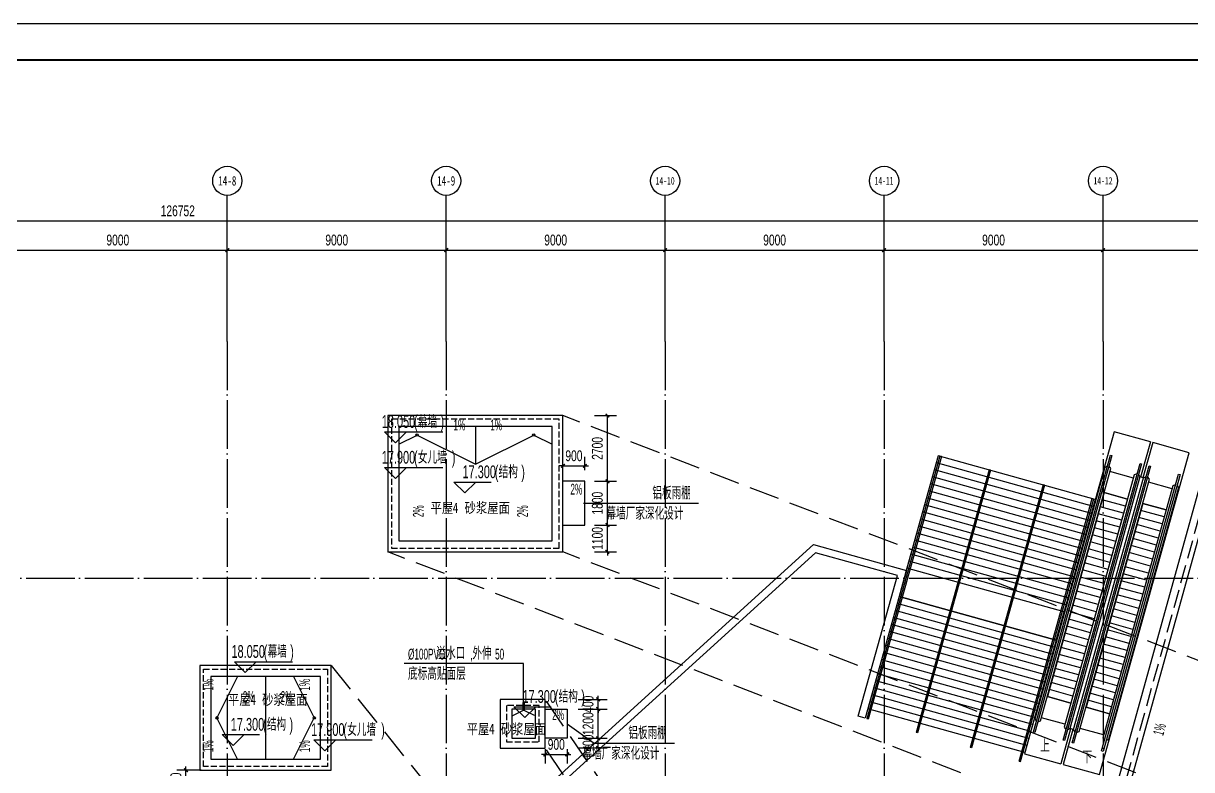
# Model space of a CAD drawing. Extents: x -409435 to 356702, y -107829 to 330904.
# Drawn here: x 51018 to 99043, y 300233 to 330904 of the extents above; entities that cross this region are included whole.
import ezdxf
from ezdxf.enums import TextEntityAlignment as Align
from ezdxf.xclip import XClip

# ---------------------------------------------------------------- set-up
doc = ezdxf.new("R2010")
doc.units = 0
doc.header["$LTSCALE"] = 1000
doc.header["$MEASUREMENT"] = 0
doc.header["$XCLIPFRAME"] = 0
for name, pattern in [('104-14# 核心筒$0$DOTE', [2.42, 2, -0.2, 0.02, -0.2]), ('X-104 14#平面$0$109 3#平面$0$DASH', [0.35, 0.25, -0.1]), ('X-104 14#平面$0$DASH', [0.35, 0.25, -0.1])]:
    doc.linetypes.add(name, pattern=pattern)
for name, color, linetype in [('01-标注_尺寸', 124, 'Continuous'), ('01-标注_符号', 200, 'Continuous'), ('02-TEXT_标注', 130, 'Continuous'), ('104-14# 核心筒$0$01-标注_轴线坐标', 132, 'Continuous'), ('104-14# 核心筒$0$A_AXIS-轴线', 36, '104-14# 核心筒$0$DOTE'), ('104-14# 核心筒$0$AXIS_TEXT', 7, 'Continuous'), ('AXIS_TEXT', 7, 'Continuous'), ('X-104 14#平面$0$01-标注_标高', 200, 'Continuous'), ('X-104 14#平面$0$01-标注_符号', 200, 'Continuous'), ('X-104 14#平面$0$02-TEXT_标注', 130, 'Continuous'), ('X-104 14#平面$0$A-E_栏杆', 232, 'Continuous'), ('X-104 14#平面$0$A-E_楼梯', 171, 'Continuous'), ('X-104 14#平面$0$A-E_电梯', 171, 'Continuous'), ('X-104 14#平面$0$A-O_分水线', 127, 'Continuous'), ('X-104 14#平面$0$A-O_屋面', 201, 'Continuous'), ('X-104 14#平面$0$A-SUR_保温', 222, 'Continuous'), ('X-104 14#平面$0$A-TECH_结构', 21, 'Continuous')]:
    doc.layers.add(name, color=color, linetype=linetype)
doc.styles.add('104-14# 核心筒$0$_TCH_AXIS', font='STXIHEI_0.TTF', dxfattribs={"width": 0.8})
doc.styles.add('104-14# 核心筒$0$_TCH_DIM_T3', font='ros.shx', dxfattribs={"width": 0.705882, "bigfont": 'jd.shx'})
doc.styles.add('_TCH_DIM', font='ros.shx', dxfattribs={"width": 0.8, "height": 2, "bigfont": 'jd.shx'})
doc.styles.add('_TCH_DIM_T3', font='ros.shx', dxfattribs={"width": 0.705882, "bigfont": 'jd.shx'})
doc.styles.add('_TCH_LABEL', font='ros.shx', dxfattribs={"width": 0.8, "bigfont": 'jd.shx'})
doc.styles.add('COMPLEX', font='COMPLEX')
doc.styles.add('X-104 14#平面$0$_TCH_DIM', font='ros.shx', dxfattribs={"width": 0.8, "bigfont": 'jd.shx'})
doc.styles.add('X-104 14#平面$0$Standard', font='STXIHEI_0.TTF', dxfattribs={"width": 0.8})
doc.dimstyles.new('104-14# 核心筒$0$_TCH_ARCH&&150', dxfattribs={"dimtxt": 446.25, "dimasz": 150, "dimexe": 375, "dimexo": 450, "dimgap": 189.375, "dimtad": 1, "dimdec": 0, "dimzin": 0, "dimdsep": 46, "dimtxsty": '104-14# 核心筒$0$_TCH_DIM_T3', "dimblk": '104-14# 核心筒$0$_ArchTick', "dimcen": 0.09, "dimclrt": 7, "dimazin": 2, "dimtfac": 1, "dimtdec": 0, "dimtix": 1, "dimtmove": 2, "dimatfit": 3, "dimfxl": 0, "dimtolj": 1, "dimtzin": 0, "dimarcsym": 0})
doc.dimstyles.new('_TCH_ARCH&&150', dxfattribs={"dimtxt": 446.25, "dimasz": 150, "dimexe": 375, "dimexo": 450, "dimgap": 189.375, "dimtad": 1, "dimdec": 0, "dimzin": 0, "dimdsep": 46, "dimtxsty": '_TCH_DIM_T3', "dimblk": 'ARCHTICK', "dimcen": 0.09, "dimclrt": 7, "dimazin": 2, "dimtfac": 1, "dimtdec": 0, "dimtix": 1, "dimtmove": 2, "dimatfit": 3, "dimfxl": 0, "dimtolj": 1, "dimtzin": 0, "dimarcsym": 0})

# ---------------------------------------------------------------- blocks, each defined once
blk = doc.blocks.new('图框-A1+1-4')
for points, const_width in [([(0, 0), (1051, 0), (1051, 594), (0, 594)], 0.05), ([(976, 584), (25, 584), (25, 10), (976, 10)], 0.5)]:
    blk.add_lwpolyline(points, close=True, dxfattribs=dict(const_width=const_width))
at = {"const_width": 0.05}
blk.add_lwpolyline([(525.5, 594), (525.5, 592)], dxfattribs=at)
blk = doc.blocks.new('_AXISO')
blk.add_circle((0, 0), 0.5)
at = {"layer": 'AXIS_TEXT', "style": 'COMPLEX', "width": 1.041667}
blk.add_attdef('A', text='', height=0.56, dxfattribs=at).set_placement((-0.25, -0.28), (0.25, -0.28), align=Align.FIT)
blk = doc.blocks.new('104-14# 核心筒$0$_ArchTick')
at = {"color": 0, "linetype": 'ByBlock', "const_width": 0.4}
blk.add_lwpolyline([(-0.5, -0.5), (0.5, 0.5)], dxfattribs=at)
blk = doc.blocks.new('*D2843')
at = {"layer": '104-14# 核心筒$0$01-标注_轴线坐标', "color": 0, "lineweight": -2, "transparency": 16777216}
for p, q in [((50400, 318284), (50400, 321959)), ((59400, 318284), (59400, 321959)), ((50400, 321584), (59400, 321584))]:
    blk.add_line(p, q, dxfattribs=at)
at = {"layer": 'Defpoints', "color": 0, "transparency": 16777216}
for p in [(59400, 321584), (50400, 317834), (59400, 317834)]:
    blk.add_point(p, dxfattribs=at)
at = {"layer": '104-14# 核心筒$0$01-标注_轴线坐标', "color": 0, "lineweight": -2, "transparency": 16777216, "xscale": 150, "yscale": 150, "zscale": 150, "rotation": 180}
blk.add_blockref('104-14# 核心筒$0$_ArchTick', (50400, 321584), dxfattribs=at)
at = {"layer": '104-14# 核心筒$0$01-标注_轴线坐标', "color": 0, "lineweight": -2, "transparency": 16777216, "xscale": 150, "yscale": 150, "zscale": 150}
blk.add_blockref('104-14# 核心筒$0$_ArchTick', (59400, 321584), dxfattribs=at)
at = {"layer": '104-14# 核心筒$0$01-标注_轴线坐标', "color": 7, "transparency": 16777216, "insert": (54900, 321996), "char_height": 446.2, "attachment_point": 5, "style": '104-14# 核心筒$0$_TCH_DIM_T3'}
blk.add_mtext('\\A1;9000', dxfattribs=at)
blk = doc.blocks.new('*D2844')
at = {"layer": '104-14# 核心筒$0$01-标注_轴线坐标', "color": 0, "lineweight": -2, "transparency": 16777216}
for p, q in [((59400, 318284), (59400, 321959)), ((68400, 318284), (68400, 321959)), ((59400, 321584), (68400, 321584))]:
    blk.add_line(p, q, dxfattribs=at)
at = {"layer": 'Defpoints', "color": 0, "transparency": 16777216}
for p in [(68400, 321584), (59400, 317834), (68400, 317834)]:
    blk.add_point(p, dxfattribs=at)
at = {"layer": '104-14# 核心筒$0$01-标注_轴线坐标', "color": 0, "lineweight": -2, "transparency": 16777216, "xscale": 150, "yscale": 150, "zscale": 150, "rotation": 180}
blk.add_blockref('104-14# 核心筒$0$_ArchTick', (59400, 321584), dxfattribs=at)
at = {"layer": '104-14# 核心筒$0$01-标注_轴线坐标', "color": 0, "lineweight": -2, "transparency": 16777216, "xscale": 150, "yscale": 150, "zscale": 150}
blk.add_blockref('104-14# 核心筒$0$_ArchTick', (68400, 321584), dxfattribs=at)
at = {"layer": '104-14# 核心筒$0$01-标注_轴线坐标', "color": 7, "transparency": 16777216, "insert": (63900, 321996), "char_height": 446.2, "attachment_point": 5, "style": '104-14# 核心筒$0$_TCH_DIM_T3'}
blk.add_mtext('\\A1;9000', dxfattribs=at)
blk = doc.blocks.new('*D2845')
at = {"layer": '104-14# 核心筒$0$01-标注_轴线坐标', "color": 0, "lineweight": -2, "transparency": 16777216}
for p, q in [((68400, 318284), (68400, 321959)), ((77400, 318284), (77400, 321959)), ((68400, 321584), (77400, 321584))]:
    blk.add_line(p, q, dxfattribs=at)
at = {"layer": 'Defpoints', "color": 0, "transparency": 16777216}
for p in [(77400, 321584), (68400, 317834), (77400, 317834)]:
    blk.add_point(p, dxfattribs=at)
at = {"layer": '104-14# 核心筒$0$01-标注_轴线坐标', "color": 0, "lineweight": -2, "transparency": 16777216, "xscale": 150, "yscale": 150, "zscale": 150, "rotation": 180}
blk.add_blockref('104-14# 核心筒$0$_ArchTick', (68400, 321584), dxfattribs=at)
at = {"layer": '104-14# 核心筒$0$01-标注_轴线坐标', "color": 0, "lineweight": -2, "transparency": 16777216, "xscale": 150, "yscale": 150, "zscale": 150}
blk.add_blockref('104-14# 核心筒$0$_ArchTick', (77400, 321584), dxfattribs=at)
at = {"layer": '104-14# 核心筒$0$01-标注_轴线坐标', "color": 7, "transparency": 16777216, "insert": (72900, 321996), "char_height": 446.2, "attachment_point": 5, "style": '104-14# 核心筒$0$_TCH_DIM_T3'}
blk.add_mtext('\\A1;9000', dxfattribs=at)
blk = doc.blocks.new('*D2846')
at = {"layer": '104-14# 核心筒$0$01-标注_轴线坐标', "color": 0, "lineweight": -2, "transparency": 16777216}
for p, q in [((77400, 318284), (77400, 321959)), ((86400, 318284), (86400, 321959)), ((77400, 321584), (86400, 321584))]:
    blk.add_line(p, q, dxfattribs=at)
at = {"layer": 'Defpoints', "color": 0, "transparency": 16777216}
for p in [(86400, 321584), (77400, 317834), (86400, 317834)]:
    blk.add_point(p, dxfattribs=at)
at = {"layer": '104-14# 核心筒$0$01-标注_轴线坐标', "color": 0, "lineweight": -2, "transparency": 16777216, "xscale": 150, "yscale": 150, "zscale": 150, "rotation": 180}
blk.add_blockref('104-14# 核心筒$0$_ArchTick', (77400, 321584), dxfattribs=at)
at = {"layer": '104-14# 核心筒$0$01-标注_轴线坐标', "color": 0, "lineweight": -2, "transparency": 16777216, "xscale": 150, "yscale": 150, "zscale": 150}
blk.add_blockref('104-14# 核心筒$0$_ArchTick', (86400, 321584), dxfattribs=at)
at = {"layer": '104-14# 核心筒$0$01-标注_轴线坐标', "color": 7, "transparency": 16777216, "insert": (81900, 321996), "char_height": 446.2, "attachment_point": 5, "style": '104-14# 核心筒$0$_TCH_DIM_T3'}
blk.add_mtext('\\A1;9000', dxfattribs=at)
blk = doc.blocks.new('*D2847')
at = {"layer": '104-14# 核心筒$0$01-标注_轴线坐标', "color": 0, "lineweight": -2, "transparency": 16777216}
for p, q in [((86400, 318284), (86400, 321959)), ((95400, 318284), (95400, 321959)), ((86400, 321584), (95400, 321584))]:
    blk.add_line(p, q, dxfattribs=at)
at = {"layer": 'Defpoints', "color": 0, "transparency": 16777216}
for p in [(95400, 321584), (86400, 317834), (95400, 317834)]:
    blk.add_point(p, dxfattribs=at)
at = {"layer": '104-14# 核心筒$0$01-标注_轴线坐标', "color": 0, "lineweight": -2, "transparency": 16777216, "xscale": 150, "yscale": 150, "zscale": 150, "rotation": 180}
blk.add_blockref('104-14# 核心筒$0$_ArchTick', (86400, 321584), dxfattribs=at)
at = {"layer": '104-14# 核心筒$0$01-标注_轴线坐标', "color": 0, "lineweight": -2, "transparency": 16777216, "xscale": 150, "yscale": 150, "zscale": 150}
blk.add_blockref('104-14# 核心筒$0$_ArchTick', (95400, 321584), dxfattribs=at)
at = {"layer": '104-14# 核心筒$0$01-标注_轴线坐标', "color": 7, "transparency": 16777216, "insert": (90900, 321996), "char_height": 446.2, "attachment_point": 5, "style": '104-14# 核心筒$0$_TCH_DIM_T3'}
blk.add_mtext('\\A1;9000', dxfattribs=at)
blk = doc.blocks.new('*D2848')
at = {"layer": '104-14# 核心筒$0$01-标注_轴线坐标', "color": 0, "lineweight": -2, "transparency": 16777216}
for p, q in [((95400, 318284), (95400, 321959)), ((104400, 318284), (104400, 321959)), ((95400, 321584), (104400, 321584))]:
    blk.add_line(p, q, dxfattribs=at)
at = {"layer": 'Defpoints', "color": 0, "transparency": 16777216}
for p in [(104400, 321584), (95400, 317834), (104400, 317834)]:
    blk.add_point(p, dxfattribs=at)
at = {"layer": '104-14# 核心筒$0$01-标注_轴线坐标', "color": 0, "lineweight": -2, "transparency": 16777216, "xscale": 150, "yscale": 150, "zscale": 150, "rotation": 180}
blk.add_blockref('104-14# 核心筒$0$_ArchTick', (95400, 321584), dxfattribs=at)
at = {"layer": '104-14# 核心筒$0$01-标注_轴线坐标', "color": 0, "lineweight": -2, "transparency": 16777216, "xscale": 150, "yscale": 150, "zscale": 150}
blk.add_blockref('104-14# 核心筒$0$_ArchTick', (104400, 321584), dxfattribs=at)
at = {"layer": '104-14# 核心筒$0$01-标注_轴线坐标', "color": 7, "transparency": 16777216, "insert": (99900, 321996), "char_height": 446.2, "attachment_point": 5, "style": '104-14# 核心筒$0$_TCH_DIM_T3'}
blk.add_mtext('\\A1;9000', dxfattribs=at)
blk = doc.blocks.new('*D2877')
at = {"layer": '104-14# 核心筒$0$01-标注_轴线坐标', "color": 0, "lineweight": -2, "transparency": 16777216}
for p, q in [((-6010, 318284), (-6010, 323159)), ((-6010, 322784), (120742, 322784)), ((120742, 318284), (120742, 323159))]:
    blk.add_line(p, q, dxfattribs=at)
at = {"layer": 'Defpoints', "color": 0, "transparency": 16777216}
for p in [(120742, 322784), (-6010, 317834), (120742, 317834)]:
    blk.add_point(p, dxfattribs=at)
at = {"layer": '104-14# 核心筒$0$01-标注_轴线坐标', "color": 0, "lineweight": -2, "transparency": 16777216, "xscale": 150, "yscale": 150, "zscale": 150, "rotation": 180}
blk.add_blockref('104-14# 核心筒$0$_ArchTick', (-6010, 322784), dxfattribs=at)
at = {"layer": '104-14# 核心筒$0$01-标注_轴线坐标', "color": 0, "lineweight": -2, "transparency": 16777216, "xscale": 150, "yscale": 150, "zscale": 150}
blk.add_blockref('104-14# 核心筒$0$_ArchTick', (120742, 322784), dxfattribs=at)
at = {"layer": '104-14# 核心筒$0$01-标注_轴线坐标', "color": 7, "transparency": 16777216, "insert": (57366, 323196), "char_height": 446.2, "attachment_point": 5, "style": '104-14# 核心筒$0$_TCH_DIM_T3'}
blk.add_mtext('\\A1;126752', dxfattribs=at)
blk = doc.blocks.new('_ArchTick')
at = {"color": 0, "linetype": 'ByBlock', "const_width": 0.4}
blk.add_lwpolyline([(-0.5, -0.5), (0.5, 0.5)], dxfattribs=at)
blk = doc.blocks.new('*D2396')
at = {"layer": '01-标注_尺寸', "color": 0, "lineweight": -2, "transparency": 16777216}
for p, q in [((73200, 312717), (73050, 312717)), ((73200, 312535), (73200, 313092)), ((73200, 312717), (74100, 312717)), ((74100, 312535), (74100, 313092)), ((74100, 312717), (74250, 312717))]:
    blk.add_line(p, q, dxfattribs=at)
at = {"layer": 'Defpoints', "color": 0, "transparency": 16777216}
for p in [(74100, 312717), (73200, 312085), (74100, 312085)]:
    blk.add_point(p, dxfattribs=at)
at = {"layer": '01-标注_尺寸', "color": 0, "lineweight": -2, "transparency": 16777216, "xscale": 150, "yscale": 150, "zscale": 150}
blk.add_blockref('_ArchTick', (73200, 312717), dxfattribs=at)
at = {"layer": '01-标注_尺寸', "color": 0, "lineweight": -2, "transparency": 16777216, "xscale": 150, "yscale": 150, "zscale": 150, "rotation": 180}
blk.add_blockref('_ArchTick', (74100, 312717), dxfattribs=at)
at = {"layer": '01-标注_尺寸', "color": 7, "transparency": 16777216, "insert": (73650, 313129), "char_height": 446.2, "attachment_point": 5, "style": '_TCH_DIM_T3'}
blk.add_mtext('\\A1;900', dxfattribs=at)
blk = doc.blocks.new('*D2397')
at = {"layer": '01-标注_尺寸', "color": 0, "lineweight": -2, "transparency": 16777216}
for p, q in [((74500, 310285), (75403, 310285)), ((75028, 310285), (75028, 310435)), ((75028, 309185), (75028, 310285)), ((74500, 309185), (75403, 309185)), ((75028, 309185), (75028, 309035))]:
    blk.add_line(p, q, dxfattribs=at)
at = {"layer": 'Defpoints', "color": 0, "transparency": 16777216}
for p in [(74050, 310285), (75028, 310285), (74050, 309185)]:
    blk.add_point(p, dxfattribs=at)
at = {"layer": '01-标注_尺寸', "color": 0, "lineweight": -2, "transparency": 16777216, "xscale": 150, "yscale": 150, "zscale": 150}
for p, rotation in [((75028, 310285), 270), ((75028, 309185), 90)]:
    blk.add_blockref('_ArchTick', p, dxfattribs=dict(at, rotation=rotation))
at = {"layer": '01-标注_尺寸', "color": 7, "transparency": 16777216, "insert": (74615, 309735), "char_height": 446.2, "attachment_point": 5, "rotation": 90, "style": '_TCH_DIM_T3'}
blk.add_mtext('\\A1;1100', dxfattribs=at)
blk = doc.blocks.new('*D2398')
at = {"layer": '01-标注_尺寸', "color": 0, "lineweight": -2, "transparency": 16777216}
for p, q in [((74500, 312085), (75403, 312085)), ((75028, 310285), (75028, 312085)), ((74500, 310285), (75403, 310285))]:
    blk.add_line(p, q, dxfattribs=at)
at = {"layer": 'Defpoints', "color": 0, "transparency": 16777216}
for p in [(74050, 312085), (75028, 312085), (74050, 310285)]:
    blk.add_point(p, dxfattribs=at)
at = {"layer": '01-标注_尺寸', "color": 0, "lineweight": -2, "transparency": 16777216, "xscale": 150, "yscale": 150, "zscale": 150}
for p, rotation in [((75028, 312085), 90), ((75028, 310285), 270)]:
    blk.add_blockref('_ArchTick', p, dxfattribs=dict(at, rotation=rotation))
at = {"layer": '01-标注_尺寸', "color": 7, "transparency": 16777216, "insert": (74615, 311185), "char_height": 446.2, "attachment_point": 5, "rotation": 90, "style": '_TCH_DIM_T3'}
blk.add_mtext('\\A1;1800', dxfattribs=at)
blk = doc.blocks.new('*D2399')
at = {"layer": '01-标注_尺寸', "color": 0, "lineweight": -2, "transparency": 16777216}
for p, q in [((74500, 314785), (75403, 314785)), ((75028, 312085), (75028, 314785)), ((74500, 312085), (75403, 312085))]:
    blk.add_line(p, q, dxfattribs=at)
at = {"layer": 'Defpoints', "color": 0, "transparency": 16777216}
for p in [(74050, 314785), (75028, 314785), (74050, 312085)]:
    blk.add_point(p, dxfattribs=at)
at = {"layer": '01-标注_尺寸', "color": 0, "lineweight": -2, "transparency": 16777216, "xscale": 150, "yscale": 150, "zscale": 150}
for p, rotation in [((75028, 314785), 90), ((75028, 312085), 270)]:
    blk.add_blockref('_ArchTick', p, dxfattribs=dict(at, rotation=rotation))
at = {"layer": '01-标注_尺寸', "color": 7, "transparency": 16777216, "insert": (74615, 313435), "char_height": 446.2, "attachment_point": 5, "rotation": 90, "style": '_TCH_DIM_T3'}
blk.add_mtext('\\A1;2700', dxfattribs=at)
blk = doc.blocks.new('*D2415')
at = {"layer": '01-标注_尺寸', "color": 0, "lineweight": -2, "transparency": 16777216}
for p, q in [((58326, 300210), (57326, 300210)), ((57701, 300210), (57701, 300360)), ((57701, 299310), (57701, 300210)), ((58326, 299310), (57326, 299310)), ((57701, 299310), (57701, 299160))]:
    blk.add_line(p, q, dxfattribs=at)
at = {"layer": 'Defpoints', "color": 0, "transparency": 16777216}
for p in [(57701, 300210), (58776, 300210), (58776, 299310)]:
    blk.add_point(p, dxfattribs=at)
at = {"layer": '01-标注_尺寸', "color": 0, "lineweight": -2, "transparency": 16777216, "xscale": 150, "yscale": 150, "zscale": 150}
for p, rotation in [((57701, 300210), 270), ((57701, 299310), 90)]:
    blk.add_blockref('_ArchTick', p, dxfattribs=dict(at, rotation=rotation))
at = {"layer": '01-标注_尺寸', "color": 7, "transparency": 16777216, "insert": (57289, 299760), "char_height": 446.2, "attachment_point": 5, "rotation": 90, "style": '_TCH_DIM_T3'}
blk.add_mtext('\\A1;900', dxfattribs=at)
blk = doc.blocks.new('*D2416')
at = {"layer": '01-标注_尺寸', "color": 0, "lineweight": -2, "transparency": 16777216}
for p, q in [((74646, 301521), (74646, 301671)), ((73824, 301521), (75021, 301521)), ((73824, 301122), (75021, 301122)), ((74646, 301122), (74646, 301521)), ((74646, 301122), (74646, 300972))]:
    blk.add_line(p, q, dxfattribs=at)
at = {"layer": 'Defpoints', "color": 0, "transparency": 16777216}
for p in [(73374, 301521), (73374, 301122), (74646, 301521)]:
    blk.add_point(p, dxfattribs=at)
at = {"layer": '01-标注_尺寸', "color": 0, "lineweight": -2, "transparency": 16777216, "xscale": 150, "yscale": 150, "zscale": 150}
for p, rotation in [((74646, 301521), 270), ((74646, 301122), 90)]:
    blk.add_blockref('_ArchTick', p, dxfattribs=dict(at, rotation=rotation))
at = {"layer": '01-标注_尺寸', "color": 7, "transparency": 16777216, "insert": (74233, 301321), "char_height": 446.2, "attachment_point": 5, "rotation": 90, "style": '_TCH_DIM_T3'}
blk.add_mtext('\\A1;400', dxfattribs=at)
blk = doc.blocks.new('*D2417')
at = {"layer": '01-标注_尺寸', "color": 0, "lineweight": -2, "transparency": 16777216}
for p, q in [((73824, 302721), (75021, 302721)), ((74646, 301521), (74646, 302721)), ((73824, 301521), (75021, 301521))]:
    blk.add_line(p, q, dxfattribs=at)
at = {"layer": 'Defpoints', "color": 0, "transparency": 16777216}
for p in [(73374, 302721), (74646, 302721), (73374, 301521)]:
    blk.add_point(p, dxfattribs=at)
at = {"layer": '01-标注_尺寸', "color": 0, "lineweight": -2, "transparency": 16777216, "xscale": 150, "yscale": 150, "zscale": 150}
for p, rotation in [((74646, 302721), 90), ((74646, 301521), 270)]:
    blk.add_blockref('_ArchTick', p, dxfattribs=dict(at, rotation=rotation))
at = {"layer": '01-标注_尺寸', "color": 7, "transparency": 16777216, "insert": (74233, 302121), "char_height": 446.2, "attachment_point": 5, "rotation": 90, "style": '_TCH_DIM_T3'}
blk.add_mtext('\\A1;1200', dxfattribs=at)
blk = doc.blocks.new('*D2418')
at = {"layer": '01-标注_尺寸', "color": 0, "lineweight": -2, "transparency": 16777216}
for p, q in [((73824, 303121), (75021, 303121)), ((74646, 303121), (74646, 303271)), ((74646, 302721), (74646, 303121)), ((73824, 302721), (75021, 302721)), ((74646, 302721), (74646, 302571))]:
    blk.add_line(p, q, dxfattribs=at)
at = {"layer": 'Defpoints', "color": 0, "transparency": 16777216}
for p in [(73374, 303121), (74646, 303121), (73374, 302721)]:
    blk.add_point(p, dxfattribs=at)
at = {"layer": '01-标注_尺寸', "color": 0, "lineweight": -2, "transparency": 16777216, "xscale": 150, "yscale": 150, "zscale": 150}
for p, rotation in [((74646, 303121), 270), ((74646, 302721), 90)]:
    blk.add_blockref('_ArchTick', p, dxfattribs=dict(at, rotation=rotation))
at = {"layer": '01-标注_尺寸', "color": 7, "transparency": 16777216, "insert": (74233, 302921), "char_height": 446.2, "attachment_point": 5, "rotation": 90, "style": '_TCH_DIM_T3'}
blk.add_mtext('\\A1;400', dxfattribs=at)
blk = doc.blocks.new('*D2419')
at = {"layer": '01-标注_尺寸', "color": 0, "lineweight": -2, "transparency": 16777216}
for p, q in [((72474, 300855), (72324, 300855)), ((72474, 301071), (72474, 300480)), ((72474, 300855), (73374, 300855)), ((73374, 301071), (73374, 300480)), ((73374, 300855), (73524, 300855))]:
    blk.add_line(p, q, dxfattribs=at)
at = {"layer": 'Defpoints', "color": 0, "transparency": 16777216}
for p in [(72474, 301521), (73374, 301521), (73374, 300855)]:
    blk.add_point(p, dxfattribs=at)
at = {"layer": '01-标注_尺寸', "color": 0, "lineweight": -2, "transparency": 16777216, "xscale": 150, "yscale": 150, "zscale": 150}
blk.add_blockref('_ArchTick', (72474, 300855), dxfattribs=at)
at = {"layer": '01-标注_尺寸', "color": 0, "lineweight": -2, "transparency": 16777216, "xscale": 150, "yscale": 150, "zscale": 150, "rotation": 180}
blk.add_blockref('_ArchTick', (73374, 300855), dxfattribs=at)
at = {"layer": '01-标注_尺寸', "color": 7, "transparency": 16777216, "insert": (72924, 301268), "char_height": 446.2, "attachment_point": 5, "style": '_TCH_DIM_T3'}
blk.add_mtext('\\A1;900', dxfattribs=at)
blk = doc.blocks.new('104-14# 核心筒')
at = {"layer": '104-14# 核心筒$0$01-标注_轴线坐标'}
for p, q in [((59400, 317833.6), (59400, 323833.6)), ((68400, 317833.6), (68400, 323833.6)), ((77400, 317833.6), (77400, 323833.6)), ((86400, 317833.6), (86400, 323833.6)), ((95400, 317833.6), (95400, 323833.6))]:
    blk.add_line(p, q, dxfattribs=at)
at = {"layer": '104-14# 核心筒$0$A_AXIS-轴线'}
for p, q in [((59400, 317833.6), (59400, 259754.9)), ((68400, 317833.6), (68400, 259754.9)), ((77400, 317833.6), (77400, 259754.9)), ((86400, 317833.6), (86400, 259754.9)), ((95400, 317833.6), (95400, 259754.9)), ((-9370.1, 308100), (120259.9, 308100))]:
    blk.add_line(p, q, dxfattribs=at)
at = {"layer": '104-14# 核心筒$0$01-标注_轴线坐标'}
ref = blk.add_blockref('_AXISO', (59400, 324433.6), dxfattribs=dict(at, xscale=1200, yscale=1200, zscale=1200))
ref.add_attrib('A', '14-8', dxfattribs={"layer": '104-14# 核心筒$0$AXIS_TEXT', "height": 386.61, "style": '104-14# 核心筒$0$_TCH_AXIS', "width": 0.903271}).set_placement((59027.1, 324240.3), (59772.9, 324240.3), align=Align.FIT)
ref = blk.add_blockref('_AXISO', (68400, 324433.6), dxfattribs=dict(at, xscale=1200, yscale=1200, zscale=1200))
ref.add_attrib('A', '14-9', dxfattribs={"layer": '104-14# 核心筒$0$AXIS_TEXT', "height": 391.53, "style": '104-14# 核心筒$0$_TCH_AXIS', "width": 0.888862}).set_placement((68028.4, 324237.8), (68771.6, 324237.8), align=Align.FIT)
ref = blk.add_blockref('_AXISO', (77400, 324433.6), dxfattribs=dict(at, xscale=1200, yscale=1200, zscale=1200))
ref.add_attrib('A', '14-10', dxfattribs={"layer": '104-14# 核心筒$0$AXIS_TEXT', "height": 309.95, "style": '104-14# 核心筒$0$_TCH_AXIS', "width": 0.923061}).set_placement((77009.6, 324278.6), (77790.4, 324278.6), align=Align.FIT)
ref = blk.add_blockref('_AXISO', (86400, 324433.6), dxfattribs=dict(at, xscale=1200, yscale=1200, zscale=1200))
ref.add_attrib('A', '14-11', dxfattribs={"layer": '104-14# 核心筒$0$AXIS_TEXT', "height": 326.86, "style": '104-14# 核心筒$0$_TCH_AXIS', "width": 0.867563}).set_placement((86013.1, 324270.2), (86786.9, 324270.2), align=Align.FIT)
ref = blk.add_blockref('_AXISO', (95400, 324433.6), dxfattribs=dict(at, xscale=1200, yscale=1200, zscale=1200))
ref.add_attrib('A', '14-12', dxfattribs={"layer": '104-14# 核心筒$0$AXIS_TEXT', "height": 303.98, "style": '104-14# 核心筒$0$_TCH_AXIS', "width": 0.944043}).set_placement((95008.5, 324281.6), (95791.5, 324281.6), align=Align.FIT)
for p1, p2, distance, picture, middle in [((-6009.8, 317833.6), (120741.8, 317833.6), 4950, '*D2877', (57366, 323196.1)), ((50400, 317833.6), (59400, 317833.6), 3750, '*D2843', (54900, 321996.1)), ((59400, 317833.6), (68400, 317833.6), 3750, '*D2844', (63900, 321996.1)), ((68400, 317833.6), (77400, 317833.6), 3750, '*D2845', (72900, 321996.1)), ((77400, 317833.6), (86400, 317833.6), 3750, '*D2846', (81900, 321996.1)), ((86400, 317833.6), (95400, 317833.6), 3750, '*D2847', (90900, 321996.1)), ((95400, 317833.6), (104400, 317833.6), 3750, '*D2848', (99900, 321996.1))]:
    dim = blk.add_aligned_dim(p1=p1, p2=p2, distance=distance, dimstyle='104-14# 核心筒$0$_TCH_ARCH&&150', dxfattribs=at)
    dim.commit()
    dim.dimension.update_dxf_attribs({"geometry": picture, "text_midpoint": middle})
blk = doc.blocks.new('X-104 14#平面')
blk.add_lwpolyline([(139216.5, 241800), (-18433.5, 241800), (-18433.5, 330900), (139216.5, 330900)], close=True)
at = {"color": 8, "linetype": 'X-104 14#平面$0$109 3#平面$0$DASH'}
for points in [[(66149.9, 309335), (73049.9, 309335), (73049.9, 314635), (66149.9, 314635)], [(58425.9, 304360.3), (63525.9, 304360.3), (63525.9, 300360.3), (58425.9, 300360.3)], [(72224, 302871.5), (70874, 302871.5), (70874, 301371.5), (72224, 301371.5)]]:
    blk.add_lwpolyline(points, close=True, dxfattribs=at)
at = {"layer": 'X-104 14#平面$0$01-标注_标高'}
for p, q in [((66319.1, 313668.6), (65869.1, 314118.6)), ((65869.1, 314118.6), (68260, 314118.6)), ((66319.1, 313668.6), (66769.1, 314118.6)), ((66319.1, 312200.6), (65869.1, 312650.6)), ((65869.1, 312650.6), (68260, 312650.6)), ((66319.1, 312200.6), (66769.1, 312650.6)), ((69165.1, 311602.8), (68715.1, 312052.8)), ((68715.1, 312052.8), (70247, 312052.8)), ((69165.1, 311602.8), (69615.1, 312052.8)), ((60141.1, 304219.6), (59691.1, 304669.6)), ((59691.1, 304669.6), (62082, 304669.6)), ((60141.1, 304219.6), (60591.1, 304669.6)), ((71631, 302370.5), (71181, 302820.5)), ((71181, 302820.5), (72712.9, 302820.5)), ((71631, 302370.5), (72081, 302820.5)), ((59638.2, 301225.4), (59188.2, 301675.4)), ((59188.2, 301675.4), (60720.2, 301675.4)), ((59638.2, 301225.4), (60088.2, 301675.4)), ((63414.1, 301009.6), (62964.1, 301459.6)), ((62964.1, 301459.6), (65355, 301459.6)), ((63414.1, 301009.6), (63864.1, 301459.6))]:
    blk.add_line(p, q, dxfattribs=at)
at = {"layer": 'X-104 14#平面$0$01-标注_符号'}
for points in [[(95847.2, 311194.1, 0, 0, 0), (93299.3, 302036.4, 120, 0, 0), (93178.7, 301602.9, 0, 0, 0)], [(94766.4, 301161.2, 0, 0, 0), (97314.3, 310318.8, 120, 0, 0), (97434.9, 310752.3, 0, 0, 0)]]:
    blk.add_lwpolyline(points, format="xyseb", dxfattribs=at)
at = {"layer": 'X-104 14#平面$0$02-TEXT_标注', "linetype": 'X-104 14#平面$0$DASH', "ltscale": 5}
for points in [[(116350, 298150), (73199.9, 314785)], [(109150, 292550), (65999.9, 309185)], [(116350, 292550), (73199.9, 309185)], [(63675.9, 304510.3), (87000, 275450)], [(87000, 281750), (72474, 303121.5)], [(87000, 279750), (72474, 301121.5)]]:
    blk.add_lwpolyline(points, dxfattribs=at)
at = {"layer": 'X-104 14#平面$0$A-E_栏杆'}
for p, q in [((88696.3, 313114.7), (85694.2, 302324.6)), ((88754.1, 313098.6), (85752, 302308.5)), ((88754.1, 313098.6), (88696.3, 313114.7)), ((90719.5, 312551.8), (87717.4, 301761.7)), ((90777.3, 312535.7), (87775.2, 301745.6)), ((90777.3, 312535.7), (90719.5, 312551.8)), ((92935.3, 311935.3), (89933.2, 301145.1)), ((92993.1, 311919.2), (89991, 301129.1)), ((92993.1, 311919.2), (92935.3, 311935.3)), ((91956.3, 300582.2), (94958.5, 311372.4)), ((92014.1, 300566.2), (95016.3, 311356.3)), ((94958.5, 311372.4), (95016.3, 311356.3)), ((85752, 302308.5), (85694.2, 302324.6)), ((87775.2, 301745.6), (87717.4, 301761.7)), ((89991, 301129.1), (89933.2, 301145.1)), ((91956.3, 300582.2), (92014.1, 300566.2))]:
    blk.add_line(p, q, dxfattribs=at)
at = {"layer": 'X-104 14#平面$0$A-E_楼梯'}
for p, q in [((95856.7, 314115.5), (92175.3, 300884)), ((97348, 313700.5), (95856.7, 314115.5)), ((97348, 313700.5), (96946.6, 312257.8)), ((97444.3, 313673.7), (97042.9, 312231)), ((98935.7, 313258.8), (97444.3, 313673.7)), ((92543.8, 301779.5), (95709.7, 313158.3)), ((95767.5, 313142.2), (92601.6, 301763.5)), ((95254.3, 300027.4), (98935.7, 313258.8)), ((95709.7, 313158.3), (95767.5, 313142.2)), ((92604.6, 302319), (95483.2, 312665)), ((93755.8, 301442.3), (96921.7, 312821.1)), ((96979.5, 312805), (93813.6, 301426.3)), ((94131.5, 301337.8), (97297.4, 312716.6)), ((97355.2, 312700.5), (94189.3, 301321.7)), ((95483.2, 312665), (95589.1, 312724.8)), ((95722.8, 312612.1), (95646.9, 312708.7)), ((96921.7, 312821.1), (96979.5, 312805)), ((97297.4, 312716.6), (97355.2, 312700.5)), ((92837.1, 302240.5), (95722.8, 312612.1)), ((96686.2, 312344), (93800.5, 301972.5)), ((96918.7, 312265.6), (94040.1, 301919.6)), ((94192.3, 301877.2), (97070.9, 312223.2)), ((94424.8, 301798.8), (97310.5, 312170.3)), ((95343.5, 301000.6), (98509.4, 312379.4)), ((98567.2, 312363.3), (95401.3, 300984.5)), ((96650.6, 312216.1), (95687.2, 312484.2)), ((96801.1, 312387.6), (96686.2, 312344)), ((96858.9, 312371.5), (96918.7, 312265.6)), ((97070.9, 312223.2), (96918.7, 312265.6)), ((97070.9, 312223.2), (97176.8, 312283)), ((97310.5, 312170.3), (97234.6, 312267)), ((98509.4, 312379.4), (98567.2, 312363.3)), ((98273.9, 311902.3), (95388.2, 301530.7)), ((98506.4, 311823.9), (95627.8, 301477.8)), ((98238.3, 311774.4), (97274.9, 312042.4)), ((98388.8, 311945.8), (98273.9, 311902.3)), ((98446.6, 311929.8), (98506.4, 311823.9)), ((95446, 311617.1), (93113.9, 303235.5)), ((96409.4, 311349.1), (94077.3, 302967.4)), ((96328.9, 311060.1), (95365.5, 311328.1)), ((96409.4, 311349.1), (95446, 311617.1)), ((95446, 311617.1), (96409.4, 311349.1)), ((97033.6, 311175.4), (94701.6, 302793.8)), ((96168.1, 310482), (95204.7, 310750.1)), ((96248.5, 310771), (95285.1, 311039.1)), ((97997.1, 310907.3), (95665, 302525.7)), ((97916.6, 310618.3), (96953.2, 310886.4)), ((97997.1, 310907.3), (97033.6, 311175.4)), ((97033.6, 311175.4), (97997.1, 310907.3)), ((96087.7, 310193), (95124.3, 310461)), ((97755.8, 310040.3), (96792.4, 310308.3)), ((97836.2, 310329.3), (96872.8, 310597.3)), ((95926.9, 309614.9), (94963.5, 309883)), ((96007.3, 309904), (95043.9, 310172)), ((97675.4, 309751.2), (96712, 310019.3)), ((95766, 309036.9), (94802.6, 309305)), ((95846.5, 309325.9), (94883.1, 309594)), ((97514.6, 309173.2), (96551.2, 309441.3)), ((97595, 309462.2), (96631.6, 309730.3)), ((95685.6, 308747.9), (94722.2, 309015.9)), ((97353.7, 308595.2), (96390.3, 308863.2)), ((97434.2, 308884.2), (96470.7, 309152.2)), ((95524.8, 308169.8), (94561.4, 308437.9)), ((95605.2, 308458.9), (94641.8, 308726.9)), ((97273.3, 308306.1), (96309.9, 308574.2)), ((95364, 307591.8), (94400.6, 307859.8)), ((95444.4, 307880.8), (94481, 308148.9)), ((97112.5, 307728.1), (96149.1, 307996.1)), ((97192.9, 308017.1), (96229.5, 308285.2)), ((95283.6, 307302.8), (94320.2, 307570.8)), ((96951.7, 307150.1), (95988.3, 307418.1)), ((97032.1, 307439.1), (96068.7, 307707.1)), ((95122.7, 306724.7), (94159.3, 306992.8)), ((95203.1, 307013.8), (94239.7, 307281.8)), ((96871.3, 306861), (95907.8, 307129.1)), ((94961.9, 306146.7), (93998.5, 306414.7)), ((95042.3, 306435.7), (94078.9, 306703.8)), ((96710.4, 306283), (95747, 306551)), ((96790.8, 306572), (95827.4, 306840.1)), ((94881.5, 305857.7), (93918.1, 306125.7)), ((96549.6, 305704.9), (95586.2, 305973)), ((96630, 305994), (95666.6, 306262)), ((94720.7, 305279.6), (93757.3, 305547.7)), ((94801.1, 305568.6), (93837.7, 305836.7)), ((96469.2, 305415.9), (95505.8, 305684)), ((94559.8, 304701.6), (93596.4, 304969.6)), ((94640.2, 304990.6), (93676.8, 305258.6)), ((96308.4, 304837.9), (95344.9, 305105.9)), ((96388.8, 305126.9), (95425.4, 305394.9)), ((94479.4, 304412.6), (93516, 304680.6)), ((96147.5, 304259.8), (95184.1, 304527.9)), ((96227.9, 304548.9), (95264.5, 304816.9)), ((94318.6, 303834.5), (93355.2, 304102.6)), ((94399, 304123.5), (93435.6, 304391.6)), ((96067.1, 303970.8), (95103.7, 304238.9)), ((94157.8, 303256.5), (93194.4, 303524.5)), ((94238.2, 303545.5), (93274.8, 303813.5)), ((95906.3, 303392.8), (94942.9, 303660.8)), ((95986.7, 303681.8), (95023.3, 303949.8)), ((94077.3, 302967.4), (93113.9, 303235.5)), ((93113.9, 303235.5), (94077.3, 302967.4)), ((95745.5, 302814.7), (94782, 303082.8)), ((95825.9, 303103.7), (94862.5, 303371.8)), ((95665, 302525.7), (94701.6, 302793.8)), ((94701.6, 302793.8), (95665, 302525.7)), ((92664.4, 302213.1), (92604.6, 302319)), ((92722.2, 302197), (92837.1, 302240.5)), ((93836.1, 302100.4), (92872.7, 302368.4)), ((92601.6, 301763.5), (92543.8, 301779.5)), ((94068, 301911.8), (93666.6, 300469.1)), ((94164.4, 301885), (93763, 300442.3)), ((93800.5, 301972.5), (93876.4, 301875.9)), ((94040.1, 301919.6), (93934.2, 301859.8)), ((94192.3, 301877.2), (94040.1, 301919.6)), ((94252.1, 301771.3), (94192.3, 301877.2)), ((94309.9, 301755.2), (94424.8, 301798.8)), ((95423.8, 301658.6), (94460.4, 301926.7)), ((93813.6, 301426.3), (93755.8, 301442.3)), ((94189.3, 301321.7), (94131.5, 301337.8)), ((95388.2, 301530.7), (95464.1, 301434.1)), ((95627.8, 301477.8), (95521.9, 301418)), ((92175.3, 300884), (93666.6, 300469.1)), ((95401.3, 300984.5), (95343.5, 301000.6)), ((93763, 300442.3), (95254.3, 300027.4))]:
    blk.add_line(p, q, dxfattribs=at)
at = {"layer": 'X-104 14#平面$0$A-E_电梯'}
for p, q in [((88628.9, 313133.5), (87342.3, 308509.1)), ((95083.8, 311337.5), (88628.9, 313133.5)), ((95003.3, 311048.5), (88548.5, 312844.4)), ((94842.5, 310470.5), (88387.7, 312266.4)), ((94922.9, 310759.5), (88468.1, 312555.4)), ((94681.7, 309892.4), (88226.8, 311688.4)), ((94762.1, 310181.4), (88307.2, 311977.4)), ((94601.3, 309603.4), (88146.4, 311399.3)), ((95083.8, 311337.5), (93797.1, 306713.2)), ((94440.4, 309025.4), (87985.6, 310821.3)), ((94520.9, 309314.4), (88066, 311110.3)), ((94360, 308736.3), (87905.2, 310532.3)), ((94199.2, 308158.3), (87744.3, 309954.2)), ((94279.6, 308447.3), (87824.8, 310243.2)), ((94038.4, 307580.2), (87583.5, 309376.2)), ((94118.8, 307869.3), (87663.9, 309665.2)), ((93958, 307291.2), (87503.1, 309087.2)), ((93797.1, 306713.2), (87342.3, 308509.1)), ((93877.5, 307002.2), (87422.7, 308798.1)), ((87020.6, 307353), (85734, 302728.7)), ((93395.1, 305268.1), (86940.2, 307064)), ((93475.5, 305557.1), (87020.6, 307353)), ((93234.2, 304690), (86779.4, 306486)), ((93314.6, 304979.1), (86859.8, 306775)), ((93153.8, 304401), (86699, 306196.9)), ((92993, 303823), (86538.1, 305618.9)), ((93073.4, 304112), (86618.5, 305907.9)), ((93475.5, 305557.1), (92188.8, 300932.7)), ((92832.2, 303244.9), (86377.3, 305040.9)), ((92912.6, 303533.9), (86457.7, 305329.9)), ((92751.7, 302955.9), (86296.9, 304751.8)), ((92590.9, 302377.9), (86136.1, 304173.8)), ((92671.3, 302666.9), (86216.5, 304462.8)), ((92430.1, 301799.8), (85975.2, 303595.7)), ((92510.5, 302088.8), (86055.6, 303884.8)), ((92349.7, 301510.8), (85894.8, 303306.7)), ((92188.8, 300932.7), (85734, 302728.7)), ((92269.3, 301221.8), (85814.4, 303017.7))]:
    blk.add_line(p, q, dxfattribs=at)
blk.add_lwpolyline([(93797.1, 306713.2), (87342.3, 308509.1), (87020.6, 307353), (93475.5, 305557.1)], close=True, dxfattribs=at)
at = {"layer": 'X-104 14#平面$0$A-O_分水线'}
for p, q in [((59825.9, 304060.3), (58975.9, 302360.3)), ((60975.9, 304040.3), (60975.9, 300680.3)), ((62125.9, 304060.3), (62975.9, 302360.3)), ((71144, 302451.5), (71584, 302671.5)), ((72024, 302451.5), (71584, 302671.5)), ((59825.9, 300660.3), (58975.9, 302360.3)), ((62125.9, 300660.3), (62975.9, 302360.3))]:
    blk.add_line(p, q, dxfattribs=at)
for points in [[(69599.9, 314335), (69599.9, 312785)], [(66449.9, 313610), (67199.9, 313985), (69599.9, 312785)], [(69599.9, 312785), (71999.9, 313985), (72749.9, 313610)]]:
    blk.add_lwpolyline(points, dxfattribs=at)
blk.add_lwpolyline([(71609, 302991.5), (71609, 302671.5), (71559, 302671.5), (71559, 302991.5)], close=True, dxfattribs=at)
for centre in [(67199.9, 313985), (71999.9, 313985), (58975.9, 302360.3), (62975.9, 302360.3)]:
    blk.add_circle(centre, 50, dxfattribs=at)
at = {"layer": 'X-104 14#平面$0$A-O_屋面'}
for points in [[(66449.9, 309635), (72749.9, 309635), (72749.9, 314335), (66449.9, 314335)], [(83126.9, 265204.7), (108809.6, 263387.1), (118471.8, 277685.9), (117014.8, 278010.2), (120196.4, 305727.4), (99774.7, 311409.3), (92650.5, 285772.1), (61541.2, 284355.8), (61978.8, 285400.7), (22444.8, 284404), (17976.2, 268819.9), (54110.7, 269450.7), (53549.7, 266811.2), (84240.1, 268097.3)], [(58725.9, 300660.3), (63225.9, 300660.3), (63225.9, 304060.3), (58725.9, 304060.3)], [(72074, 302721.5), (71094, 302721.5), (71094, 301521.5), (72074, 301521.5)]]:
    blk.add_lwpolyline(points, close=True, dxfattribs=at)
blk.add_lwpolyline([(82349.8, 264577.4), (83499.8, 267565.9), (52926.6, 266284.7), (53491, 268939.8), (17309.3, 268308.2), (22065.4, 284894.6), (62738.3, 285920), (62307.5, 284891.2), (92265.6, 286255.1), (99426.9, 312025), (120741.8, 306094.6), (117562.9, 278400.5), (119297.3, 278014.5), (109062.3, 262867.9), (82417.6, 264753.6)], dxfattribs=at)
at = {"layer": 'X-104 14#平面$0$A-O_屋面', "ltscale": 5}
blk.add_lwpolyline([(733.1, 290311.6), (145.5, 290436.5), (881.7, 293900), (66340.6, 293900), (83503.2, 309479.7), (87317.1, 308418.6), (85626.8, 302343.3), (85337.7, 302423.7), (86947.6, 308210), (83582.3, 309146.3), (66456.4, 293600), (1124.6, 293600), (501.3, 290667.5), (795.4, 290605)], close=True, dxfattribs=at)
at = {"layer": 'X-104 14#平面$0$A-SUR_保温'}
for points in [[(65999.9, 309185), (73199.9, 309185), (73199.9, 314785), (65999.9, 314785)], [(58275.9, 300210.3), (63675.9, 300210.3), (63675.9, 304510.3), (58275.9, 304510.3)], [(72474, 303121.5), (70624, 303121.5), (70624, 301121.5), (72474, 301121.5)], [(72474, 301521.5), (72474, 302721.5), (73374, 302721.5), (73374, 301521.5)]]:
    blk.add_lwpolyline(points, close=True, dxfattribs=at)
blk.add_lwpolyline([(73199.9, 310285), (74099.9, 310285), (74099.9, 312085), (73199.9, 312085)], dxfattribs=at)
at = {"layer": 'X-104 14#平面$0$A-TECH_结构', "linetype": 'X-104 14#平面$0$DASH', "ltscale": 3}
blk.add_lwpolyline([(82843.2, 265024.2), (82843.2, 265024.2), (108910.7, 263179.4), (118802, 277817.3), (117234.1, 278166.3), (120414.6, 305874.3), (99635.5, 311655.6), (92496.6, 285965.3), (61847.8, 284570), (62282.6, 285608.4), (22293, 284600.3), (17709.4, 268615.2), (53862.8, 269246.3), (53300.5, 266600.6), (83944, 267884.8), (82843.2, 265024.2), (82843.2, 265024.2)], dxfattribs=at)
at = {"xscale": 150, "yscale": 150, "zscale": 150}
blk.add_blockref('图框-A1+1-4', (-18433.5, 241800), dxfattribs=at)
ref = blk.add_blockref('104-14# 核心筒', (0, 0))
XClip(ref).set_block_clipping_path([(-38664.3623821461, -25500), (139216.5485069363, 330900)])
at = {"layer": 'X-104 14#平面$0$02-TEXT_标注'}
for s, height, style, width, p in [('18.050', 525, 'X-104 14#平面$0$_TCH_DIM', 0.64, (65750.9, 314276.1)), ('(', 525, 'X-104 14#平面$0$_TCH_DIM', 0.64, (67077.1, 314276.1)), ('幕墙', 520.93, 'X-104 14#平面$0$_TCH_DIM', 0.8, (67233.9, 314276.1)), (')', 525, 'X-104 14#平面$0$_TCH_DIM', 0.64, (68165.1, 314276.1)), ('17.900', 525, 'X-104 14#平面$0$_TCH_DIM', 0.64, (65750.9, 312808.1)), ('(', 525, 'X-104 14#平面$0$_TCH_DIM', 0.64, (67077.1, 312808.1)), ('女儿墙', 520.93, 'X-104 14#平面$0$_TCH_DIM', 0.8, (67233.9, 312808.1)), (')', 525, 'X-104 14#平面$0$_TCH_DIM', 0.64, (68630.7, 312808.1)), ('17.300', 525, 'X-104 14#平面$0$_TCH_DIM', 0.64, (69070.8, 312210.3)), ('(', 525, 'X-104 14#平面$0$_TCH_DIM', 0.64, (70397, 312210.3)), ('结构', 520.93, 'X-104 14#平面$0$_TCH_DIM', 0.8, (70553.8, 312210.3)), (')', 525, 'X-104 14#平面$0$_TCH_DIM', 0.64, (71484.9, 312210.3)), ('平屋', 428.14, 'X-104 14#平面$0$Standard', 0.8, (67753.2, 310778.3)), ('砂浆屋面', 428.14, 'X-104 14#平面$0$Standard', 0.8, (69153.6, 310778.3)), ('4', 428.1, 'X-104 14#平面$0$Standard', 0.8, (68670.3, 310778.3)), ('18.050', 525, 'X-104 14#平面$0$_TCH_DIM', 0.64, (59572.9, 304827.1)), ('(', 525, 'X-104 14#平面$0$_TCH_DIM', 0.64, (60899.1, 304827.1)), ('幕墙', 520.93, 'X-104 14#平面$0$_TCH_DIM', 0.8, (61055.9, 304827.1)), (')', 525, 'X-104 14#平面$0$_TCH_DIM', 0.64, (61987.1, 304827.1)), ('(', 525, 'X-104 14#平面$0$_TCH_DIM', 0.64, (72862.9, 302978)), ('结构', 520.93, 'X-104 14#平面$0$_TCH_DIM', 0.8, (73019.7, 302978)), (')', 525, 'X-104 14#平面$0$_TCH_DIM', 0.64, (73950.9, 302978)), ('平屋', 428.14, 'X-104 14#平面$0$Standard', 0.8, (59429.6, 302892.7)), ('4', 428.1, 'X-104 14#平面$0$Standard', 0.8, (60346.6, 302892.7)), ('砂浆屋面', 428.14, 'X-104 14#平面$0$Standard', 0.8, (60829.9, 302892.7)), ('17.300', 525, 'X-104 14#平面$0$_TCH_DIM', 0.64, (71536.7, 302978)), ('17.300', 525, 'X-104 14#平面$0$_TCH_DIM', 0.64, (59544, 301832.9)), ('(', 525, 'X-104 14#平面$0$_TCH_DIM', 0.64, (60870.2, 301832.9)), ('结构', 520.93, 'X-104 14#平面$0$_TCH_DIM', 0.8, (61027, 301832.9)), (')', 525, 'X-104 14#平面$0$_TCH_DIM', 0.64, (61958.1, 301832.9)), ('17.900', 525, 'X-104 14#平面$0$_TCH_DIM', 0.64, (62845.9, 301617.1)), ('(', 525, 'X-104 14#平面$0$_TCH_DIM', 0.64, (64172.1, 301617.1)), ('女儿墙', 520.93, 'X-104 14#平面$0$_TCH_DIM', 0.8, (64328.9, 301617.1)), (')', 525, 'X-104 14#平面$0$_TCH_DIM', 0.64, (65725.7, 301617.1)), ('平屋', 428.14, 'X-104 14#平面$0$Standard', 0.8, (69241.9, 301686.9)), ('4', 428.1, 'X-104 14#平面$0$Standard', 0.8, (70158.9, 301686.9)), ('砂浆屋面', 428.14, 'X-104 14#平面$0$Standard', 0.8, (70642.2, 301686.9)), ('上', 520.9, 'X-104 14#平面$0$_TCH_DIM', 0.8, (92813.8, 300952.6)), ('下', 520.9, 'X-104 14#平面$0$_TCH_DIM', 0.8, (94556.5, 300484.4))]:
    blk.add_text(s, height=height, dxfattribs=dict(at, style=style, width=width)).set_placement(p)

msp = doc.modelspace()

# ---------------------------------------------------------------- linework, layer by layer
at = {"layer": '01-标注_符号'}
for p, q in [((74049.9, 311185), (75744.4, 311185)), ((75744.4, 311185), (78766.4, 311185)), ((71584, 304600), (66672.1, 304600)), ((71584, 302991.5), (71584, 304600)), ((73374, 302121.5), (74477.2, 301326.2)), ((74477.2, 301326.2), (77779.1, 301326.2))]:
    msp.add_line(p, q, dxfattribs=at)
for points in [[(69244.6, 314019.2, 0, 0, 0), (68891.8, 314019.2, 120, 0, 0), (68441.8, 314019.2, 0, 0, 0)], [(69955.1, 314019.2, 0, 0, 0), (70307.9, 314019.2, 120, 0, 0), (70757.9, 314019.2, 0, 0, 0)], [(67636.4, 310334.6, 0, 0, 0), (67636.4, 310753, 120, 0, 0), (67636.4, 311203, 0, 0, 0)], [(71920.5, 310334.6, 0, 0, 0), (71920.5, 310753, 120, 0, 0), (71920.5, 311203, 0, 0, 0)], [(73378.6, 311377.8, 0, 0, 0), (73498.7, 311377.8, 120, 0, 0), (73948.7, 311377.8, 0, 0, 0)], [(58991.2, 303904.9, 0, 0, 0), (58991.2, 303791.1, 120, 0, 0), (58991.2, 303341.1, 0, 0, 0)], [(62960.6, 303904.9, 0, 0, 0), (62960.6, 303791.1, 120, 0, 0), (62960.6, 303341.1, 0, 0, 0)], [(60628, 302853.8, 0, 0, 0), (60219.9, 302853.8, 120, 0, 0), (59769.9, 302853.8, 0, 0, 0)], [(61323.8, 302853.8, 0, 0, 0), (61731.9, 302853.8, 120, 0, 0), (62181.9, 302853.8, 0, 0, 0)], [(72632.5, 302113.3, 0, 0, 0), (72752.6, 302113.3, 120, 0, 0), (73202.6, 302113.3, 0, 0, 0)], [(97906.5, 301132.7, 0, 0, 0), (98099, 301825.5, 120, 0, 0), (98219.5, 302259.1, 0, 0, 0)], [(58991.2, 300815.7, 0, 0, 0), (58991.2, 300929.5, 120, 0, 0), (58991.2, 301379.5, 0, 0, 0)], [(62960.6, 300815.7, 0, 0, 0), (62960.6, 300929.5, 120, 0, 0), (62960.6, 301379.5, 0, 0, 0)]]:
    msp.add_lwpolyline(points, format="xyseb", dxfattribs=at)

# ---------------------------------------------------------------- block references
msp.add_blockref('X-104 14#平面', (0, 0))

# ---------------------------------------------------------------- texts
at = {"layer": '02-TEXT_标注'}
for s, height, style, width, p in [('1%%%', 446.25, '_TCH_DIM', 0.564706, (68696.2, 314176.7)), ('1%%%', 446.25, '_TCH_DIM', 0.564706, (70209.5, 314176.7)), ('2%%%', 446.25, '_TCH_LABEL', 0.564706, (73504.1, 311535.3)), ('铝板雨棚', 520.93, '_TCH_LABEL', 0.8, (76873.6, 311342.5)), ('幕墙厂家深化设计', 520.93, '_TCH_LABEL', 0.8, (74985.2, 310502.5)), ('%%c100PVC', 446.25, '_TCH_LABEL', 0.564706, (66829.6, 304757.5)), ('溢水口', 520.93, '_TCH_LABEL', 0.8, (67997.2, 304757.5)), ('外伸', 520.93, '_TCH_LABEL', 0.8, (69477.9, 304757.5)), ('50', 446.25, '_TCH_LABEL', 0.564706, (70409.1, 304757.5)), ('底标高贴面层', 520.93, '_TCH_LABEL', 0.8, (66829.6, 303917.5)), (',', 446.2, '_TCH_LABEL', 0.564706, (69393.9, 304757.5)), ('2%%%', 446.25, '_TCH_DIM', 0.564706, (60039.4, 303011.3)), ('2%%%', 446.25, '_TCH_DIM', 0.564706, (61593.3, 303011.3)), ('2%%%', 446.25, '_TCH_LABEL', 0.564706, (72757.9, 302270.8)), ('铝板雨棚', 520.93, '_TCH_LABEL', 0.8, (75886.3, 301483.7)), ('幕墙厂家深化设计', 520.93, '_TCH_LABEL', 0.8, (73997.9, 300643.7))]:
    msp.add_text(s, height=height, dxfattribs=dict(at, style=style, width=width)).set_placement(p)
at = {"layer": '02-TEXT_标注', "style": '_TCH_DIM', "width": 0.564706}
for s, rotation, p in [('2%%%', 90, (67478.9, 310609.2)), ('2%%%', 90, (71763, 310609.2)), ('1%%%', 90, (58833.7, 303476)), ('1%%%', 90, (62803.1, 303476)), ('1%%%', 74.46973, (97871.9, 301596.4)), ('1%%%', 90, (58833.7, 300950.6)), ('1%%%', 90, (62803.1, 300950.6))]:
    msp.add_text(s, height=446.25, rotation=rotation, dxfattribs=at).set_placement(p)

# ---------------------------------------------------------------- dimensions: what is measured, and where the dimension line sits
at = {"layer": '01-标注_尺寸'}
for p1, p2, distance, picture, middle in [((74049.9, 312085), (74049.9, 314785), -977.8, '*D2399', (74615.2, 313435)), ((73199.9, 312085), (74099.9, 312085), 631.9, '*D2396', (73649.9, 313129.4)), ((74049.9, 310285), (74049.9, 312085), -977.8, '*D2398', (74615.2, 311185)), ((74049.9, 309185), (74049.9, 310285), -977.8, '*D2397', (74615.2, 309735)), ((73374, 302721.5), (73374, 303121.5), -1271.6, '*D2418', (74233.1, 302921.5)), ((73374, 301521.5), (73374, 302721.5), -1271.6, '*D2417', (74233.1, 302121.5)), ((73374, 301121.5), (73374, 301521.5), -1271.6, '*D2416', (74233.1, 301321.5)), ((72474, 301521.5), (73374, 301521.5), -666.4, '*D2419', (72924, 301267.6)), ((58775.9, 299310.3), (58775.9, 300210.3), 1074.7, '*D2415', (57288.8, 299760.3))]:
    dim = msp.add_aligned_dim(p1=p1, p2=p2, distance=distance, dimstyle='_TCH_ARCH&&150', dxfattribs=at)
    dim.commit()
    dim.dimension.update_dxf_attribs({"geometry": picture, "text_midpoint": middle})

doc.saveas('drawing.dxf')
